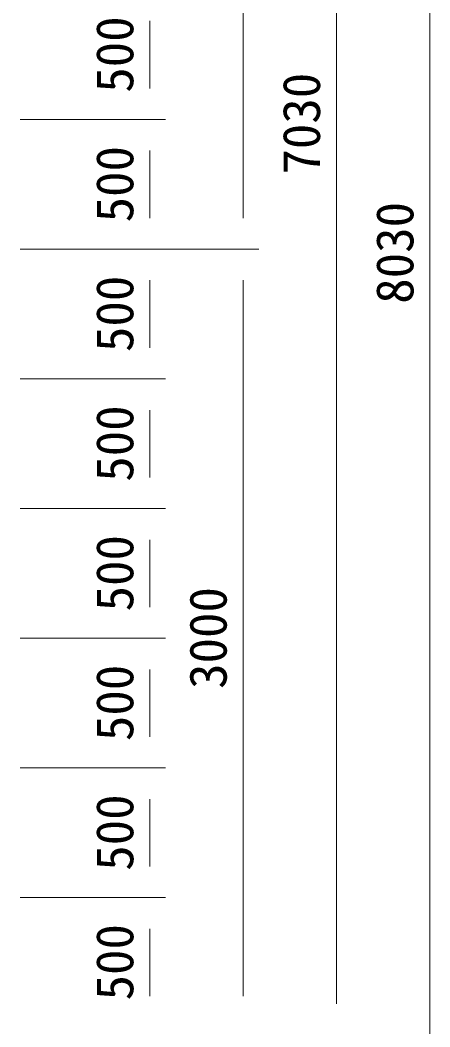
# Model space of a CAD drawing. Units: millimetres, scale not verified. Extents: x -12600 to 12600, y -8910 to 8910.
# Drawn here: x -4492 to -2912, y -3731 to 151 of the extents above; entities that cross this region are included whole.
import ezdxf
from ezdxf.enums import TextEntityAlignment as Align

# ---------------------------------------------------------------- set-up
doc = ezdxf.new("R2010")
doc.units = ezdxf.units.MM
doc.header["$LTSCALE"] = 60
doc.layers.add('0-7_D-STR-DIM', color=7, linetype='Continuous', lineweight=9)
doc.styles.add('ＭＳ ゴシック', font='')
doc.styles.get('ＭＳ ゴシック').set_extended_font_data('MS Gothic')

msp = doc.modelspace()

# ---------------------------------------------------------------- linework, layer by layer
at = {"layer": '0-7_D-STR-DIM'}
for p, q in [((-3272.38, -3642.35), (-3272.38, 3147.65)), ((-2912.38, -4642.35), (-2912.38, 3147.65)), ((-3632.38, -612.35), (-3632.38, 2147.65)), ((-3992.38, -112.35), (-3992.38, 147.65)), ((-4492.38, -232.35), (-3932.38, -232.35)), ((-4492.38, -232.35), (-3932.38, -232.35)), ((-3992.38, -612.35), (-3992.38, -352.35)), ((-4492.38, -732.35), (-3572.38, -732.35)), ((-4492.38, -732.35), (-3932.38, -732.35)), ((-4492.38, -732.35), (-3932.38, -732.35)), ((-4492.38, -732.35), (-3572.38, -732.35)), ((-3992.38, -1112.35), (-3992.38, -852.35)), ((-3632.38, -3612.35), (-3632.38, -852.35)), ((-4492.38, -1232.35), (-3932.38, -1232.35)), ((-4492.38, -1232.35), (-3932.38, -1232.35)), ((-3992.38, -1612.35), (-3992.38, -1352.35)), ((-4492.38, -1732.35), (-3932.38, -1732.35)), ((-4492.38, -1732.35), (-3932.38, -1732.35)), ((-3992.38, -2112.35), (-3992.38, -1852.35)), ((-4492.38, -2232.35), (-3932.38, -2232.35)), ((-4492.38, -2232.35), (-3932.38, -2232.35)), ((-3992.38, -2612.35), (-3992.38, -2352.35)), ((-4492.38, -2732.35), (-3932.38, -2732.35)), ((-4492.38, -2732.35), (-3932.38, -2732.35)), ((-3992.38, -3112.35), (-3992.38, -2852.35)), ((-4492.38, -3232.35), (-3932.38, -3232.35)), ((-4492.38, -3232.35), (-3932.38, -3232.35)), ((-3992.38, -3612.35), (-3992.38, -3352.35)), ((-3632.38, -3612.35), (-3632.38, -3492.35))]:
    msp.add_line(p, q, dxfattribs=at)

# ---------------------------------------------------------------- texts
at = {"layer": '0-7_D-STR-DIM', "style": 'ＭＳ ゴシック'}
for s, p in [('500', (-4012.62, -128.97)), ('7030', (-3292.62, -444.6)), ('500', (-4012.62, -628.97)), ('8030', (-2932.62, -942.72)), ('500', (-4012.62, -1128.97)), ('500', (-4012.62, -1628.97)), ('500', (-4012.62, -2128.97)), ('3000', (-3652.62, -2427.72)), ('500', (-4012.62, -2628.97)), ('500', (-4012.62, -3128.97)), ('500', (-4012.62, -3628.97))]:
    msp.add_text(s, height=144.3, rotation=90, dxfattribs=at).set_placement(p, align=Align.BOTTOM_LEFT)

doc.saveas('drawing.dxf')
